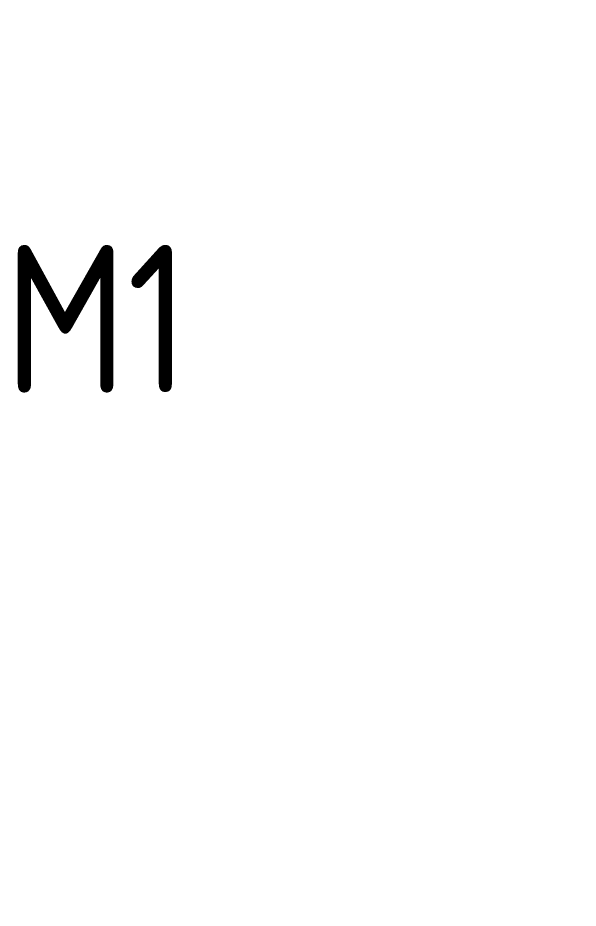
# Model space of a CAD drawing. Extents: x 8796 to 116961, y 24572 to 132726.
# Drawn here: x 25242 to 27899, y 88208 to 92430 of the extents above; entities that cross this region are included whole.
import ezdxf

# ---------------------------------------------------------------- set-up
doc = ezdxf.new("R2010")
doc.units = 0
doc.header["$LTSCALE"] = 1000
doc.header["$MEASUREMENT"] = 0
doc.layers.add('PUB_TEXT', color=7, linetype='Continuous')
doc.styles.get("Standard").update_dxf_attribs({"font": 'gbenor.shx', "bigfont": 'gbcbig.shx'})
doc.styles.add('STANDARD_T3', font='simplex.shx', dxfattribs={"width": 0.7, "bigfont": 'hztxt.shx'})
doc.dimstyles.new('W&&30', dxfattribs={"dimtxt": 105, "dimasz": 30, "dimexe": 75, "dimexo": 90, "dimgap": 30, "dimtad": 1, "dimdec": 0, "dimzin": 0, "dimdsep": 46, "dimtxsty": 'STANDARD_T3', "dimcen": 0.09, "dimclrd": 1, "dimclre": 1, "dimclrt": 7, "dimazin": 2, "dimtfac": 1, "dimtdec": 0, "dimtix": 1, "dimtmove": 2, "dimatfit": 3, "dimfxl": 0, "dimtolj": 1, "dimtzin": 0, "dimarcsym": 0})

# ---------------------------------------------------------------- blocks, each defined once
blk = doc.blocks.new('*D32')
at = {"color": 1, "lineweight": -2, "transparency": 16777216}
for p, q in [((27436.5, 72496.4), (27436.5, 72901.8)), ((33916.5, 72496.4), (33916.5, 72901.8)), ((27466.5, 72826.8), (33886.5, 72826.8))]:
    blk.add_line(p, q, dxfattribs=at)
at = {"color": 1, "transparency": 16777216}
for points in [[(27466.5, 72831.8), (27466.5, 72821.8), (27436.5, 72826.8)], [(33886.5, 72831.8), (33886.5, 72821.8), (33916.5, 72826.8)]]:
    blk.add_solid(points, dxfattribs=at)
at = {"layer": 'Defpoints', "color": 0, "transparency": 16777216}
for p in [(33916.5, 72826.8), (27436.5, 72406.4), (33916.5, 72406.4)]:
    blk.add_point(p, dxfattribs=at)
at = {"color": 7, "transparency": 16777216, "insert": (30676.5, 72909.3), "char_height": 105, "attachment_point": 5, "style": 'STANDARD_T3'}
blk.add_mtext('\\A1;6480', dxfattribs=at)
blk = doc.blocks.new('M1')
dim = blk.add_linear_dim(base=(33916.5, 72826.8), p1=(27436.5, 72406.4), p2=(33916.5, 72406.4), dimstyle='W&&30')
dim.commit()
dim.dimension.update_dxf_attribs({"geometry": '*D32', "text_midpoint": (30676.5, 72909.3)})

msp = doc.modelspace()

# ---------------------------------------------------------------- block references
at = {"rotation": 96.91862480413073}
msp.add_blockref('M1', (104340.91, 69760.6, 29521), dxfattribs=at)

# ---------------------------------------------------------------- texts
at = {"layer": 'PUB_TEXT'}
msp.add_text('M1', height=700, dxfattribs=at).set_placement((25177.7, 90652.91))

doc.saveas('drawing.dxf')
